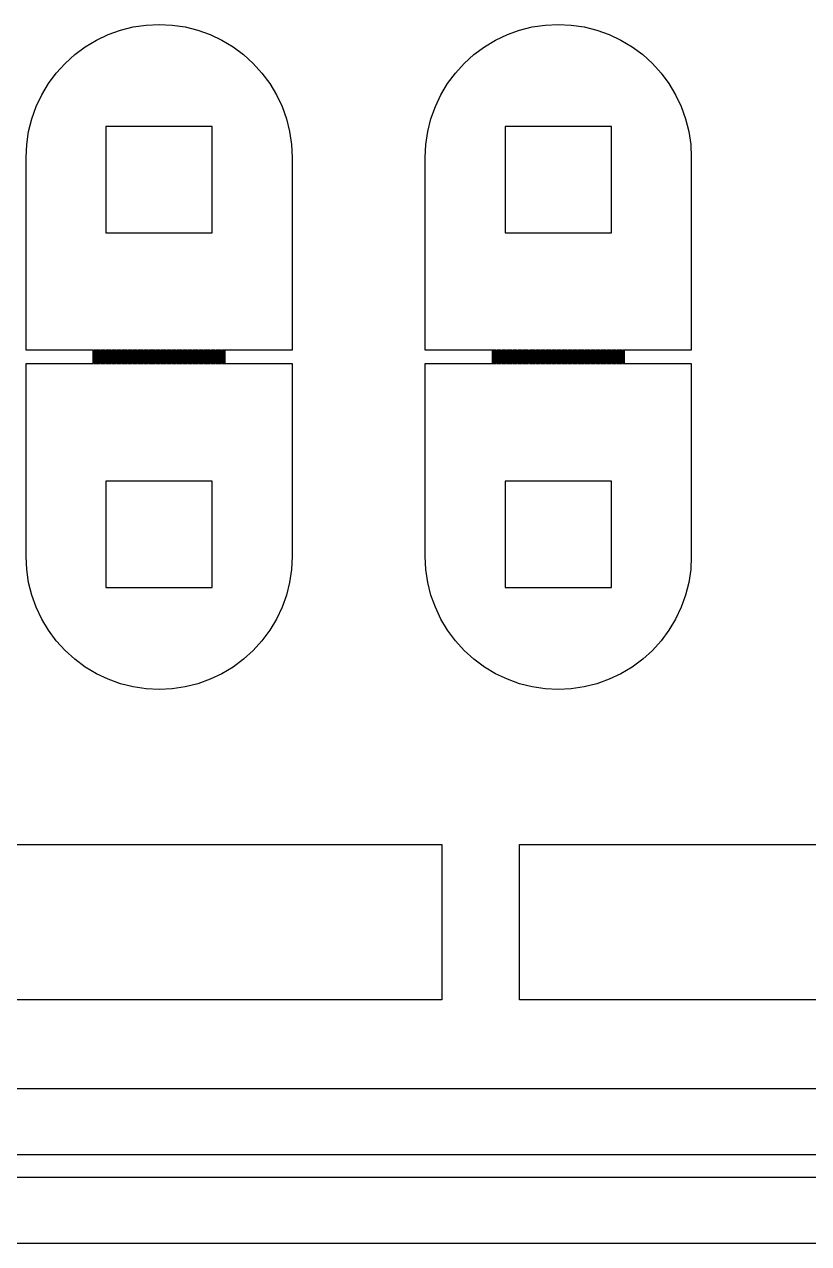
# Model space of a CAD drawing. Extents: x -25 to 122, y -49 to 104.
# Drawn here: x 10.66 to 28.68, y -11.21 to 16.81 of the extents above; entities that cross this region are included whole.
import ezdxf

# ---------------------------------------------------------------- set-up
doc = ezdxf.new("R2010")
doc.units = 0

msp = doc.modelspace()

# ---------------------------------------------------------------- linework, layer by layer
for p, q in [((13.4569, 16.7988), (13.7565, 16.8135)), ((13.7565, 16.8135), (14.0561, 16.7988)), ((22.6279, 16.7988), (22.9275, 16.8135)), ((22.9275, 16.8135), (23.2271, 16.7988)), ((12.3154, 16.4525), (12.5866, 16.5808)), ((12.5866, 16.5808), (12.8691, 16.6819)), ((12.8691, 16.6819), (13.1601, 16.7547)), ((13.1601, 16.7547), (13.4569, 16.7988)), ((14.0561, 16.7988), (14.3529, 16.7547)), ((14.3529, 16.7547), (14.6439, 16.6819)), ((14.6439, 16.6819), (14.9263, 16.5808)), ((14.9263, 16.5808), (15.1975, 16.4525)), ((21.4864, 16.4525), (21.7576, 16.5808)), ((21.7576, 16.5808), (22.0401, 16.6819)), ((22.0401, 16.6819), (22.3311, 16.7547)), ((22.3311, 16.7547), (22.6279, 16.7988)), ((23.2271, 16.7988), (23.5239, 16.7547)), ((23.5239, 16.7547), (23.8149, 16.6819)), ((23.8149, 16.6819), (24.0974, 16.5808)), ((24.0974, 16.5808), (24.3685, 16.4525)), ((11.8172, 16.1196), (12.0581, 16.2983)), ((12.0581, 16.2983), (12.3154, 16.4525)), ((15.1975, 16.4525), (15.4549, 16.2983)), ((15.4549, 16.2983), (15.6958, 16.1196)), ((20.9882, 16.1196), (21.2291, 16.2983)), ((21.2291, 16.2983), (21.4864, 16.4525)), ((24.3685, 16.4525), (24.6259, 16.2983)), ((24.6259, 16.2983), (24.8668, 16.1196)), ((11.5949, 15.9181), (11.8172, 16.1196)), ((15.6958, 16.1196), (15.9181, 15.9181)), ((20.7659, 15.9181), (20.9882, 16.1196)), ((24.8668, 16.1196), (25.0891, 15.9181)), ((11.2147, 15.4549), (11.3934, 15.6958)), ((11.3934, 15.6958), (11.5949, 15.9181)), ((15.9181, 15.9181), (16.1196, 15.6958)), ((16.1196, 15.6958), (16.2983, 15.4549)), ((20.3857, 15.4549), (20.5644, 15.6958)), ((20.5644, 15.6958), (20.7659, 15.9181)), ((25.0891, 15.9181), (25.2906, 15.6958)), ((25.2906, 15.6958), (25.4693, 15.4549)), ((11.0605, 15.1975), (11.2147, 15.4549)), ((16.2983, 15.4549), (16.4525, 15.1975)), ((20.2315, 15.1975), (20.3857, 15.4549)), ((25.4693, 15.4549), (25.6235, 15.1975)), ((10.9322, 14.9263), (11.0605, 15.1975)), ((16.4525, 15.1975), (16.5808, 14.9263)), ((20.1032, 14.9263), (20.2315, 15.1975)), ((25.6235, 15.1975), (25.7518, 14.9263)), ((10.8311, 14.6439), (10.9322, 14.9263)), ((16.5808, 14.9263), (16.6819, 14.6439)), ((20.0021, 14.6439), (20.1032, 14.9263)), ((25.7518, 14.9263), (25.8529, 14.6439)), ((10.7582, 14.3529), (10.8311, 14.6439)), ((16.6819, 14.6439), (16.7547, 14.3529)), ((19.9292, 14.3529), (20.0021, 14.6439)), ((25.8529, 14.6439), (25.9258, 14.3529)), ((10.7142, 14.0561), (10.7582, 14.3529)), ((14.9793, 14.4698), (12.5337, 14.4698)), ((12.5337, 14.4698), (12.5337, 12.0242)), ((14.9793, 12.0242), (14.9793, 14.4698)), ((16.7547, 14.3529), (16.7988, 14.0561)), ((19.8852, 14.0561), (19.9292, 14.3529)), ((24.1503, 14.4698), (21.7047, 14.4698)), ((21.7047, 14.4698), (21.7047, 12.0242)), ((24.1503, 12.0242), (24.1503, 14.4698)), ((25.9258, 14.3529), (25.9698, 14.0561)), ((10.6995, 13.7565), (10.7142, 14.0561)), ((16.7988, 14.0561), (16.8135, 13.7565)), ((19.8705, 13.7565), (19.8852, 14.0561)), ((25.9698, 14.0561), (25.9845, 13.7565)), ((10.6995, 9.32384), (10.6995, 13.7565)), ((16.8135, 13.7565), (16.8135, 9.32384)), ((19.8705, 9.32384), (19.8705, 13.7565)), ((25.9845, 13.7565), (25.9845, 9.32384)), ((12.5337, 12.0242), (14.9793, 12.0242)), ((21.7047, 12.0242), (24.1503, 12.0242)), ((12.2433, 9.32384), (10.6995, 9.32384)), ((12.2433, 9.01814), (12.2433, 9.32384)), ((12.284, 9.32384), (12.2535, 9.32384)), ((12.2535, 9.32384), (12.2535, 9.01814)), ((12.284, 9.01814), (12.284, 9.32384)), ((12.3248, 9.32384), (12.2942, 9.32384)), ((12.2942, 9.32384), (12.2942, 9.01814)), ((12.3248, 9.01814), (12.3248, 9.32384)), ((12.3656, 9.32384), (12.335, 9.32384)), ((12.335, 9.32384), (12.335, 9.01814)), ((12.3656, 9.01814), (12.3656, 9.32384)), ((12.4063, 9.32384), (12.3757, 9.32384)), ((12.3757, 9.32384), (12.3757, 9.01814)), ((12.4063, 9.01814), (12.4063, 9.32384)), ((12.4471, 9.32384), (12.4165, 9.32384)), ((12.4165, 9.32384), (12.4165, 9.01814)), ((12.4471, 9.01814), (12.4471, 9.32384)), ((12.4878, 9.32384), (12.4573, 9.32384)), ((12.4573, 9.32384), (12.4573, 9.01814)), ((12.4878, 9.01814), (12.4878, 9.32384)), ((12.5286, 9.32384), (12.498, 9.32384)), ((12.498, 9.32384), (12.498, 9.01814)), ((12.5286, 9.01814), (12.5286, 9.32384)), ((12.5694, 9.32384), (12.5388, 9.32384)), ((12.5388, 9.32384), (12.5388, 9.01814)), ((12.5694, 9.01814), (12.5694, 9.32384)), ((12.6101, 9.32384), (12.5795, 9.32384)), ((12.5795, 9.32384), (12.5795, 9.01814)), ((12.6101, 9.01814), (12.6101, 9.32384)), ((12.6509, 9.32384), (12.6203, 9.32384)), ((12.6203, 9.32384), (12.6203, 9.01814)), ((12.6509, 9.01814), (12.6509, 9.32384)), ((12.6916, 9.32384), (12.6611, 9.32384)), ((12.6611, 9.32384), (12.6611, 9.01814)), ((12.6916, 9.01814), (12.6916, 9.32384)), ((12.7324, 9.32384), (12.7018, 9.32384)), ((12.7018, 9.32384), (12.7018, 9.01814)), ((12.7324, 9.01814), (12.7324, 9.32384)), ((12.7732, 9.32384), (12.7426, 9.32384)), ((12.7426, 9.32384), (12.7426, 9.01814)), ((12.7732, 9.01814), (12.7732, 9.32384)), ((12.8139, 9.32384), (12.7834, 9.32384)), ((12.7834, 9.32384), (12.7834, 9.01814)), ((12.8139, 9.01814), (12.8139, 9.32384)), ((12.8547, 9.32384), (12.8241, 9.32384)), ((12.8241, 9.32384), (12.8241, 9.01814)), ((12.8547, 9.01814), (12.8547, 9.32384)), ((12.8954, 9.32384), (12.8649, 9.32384)), ((12.8649, 9.32384), (12.8649, 9.01814)), ((12.8954, 9.01814), (12.8954, 9.32384)), ((12.9362, 9.32384), (12.9056, 9.32384)), ((12.9056, 9.32384), (12.9056, 9.01814)), ((12.9362, 9.01814), (12.9362, 9.32384)), ((12.977, 9.32384), (12.9464, 9.32384)), ((12.9464, 9.32384), (12.9464, 9.01814)), ((12.977, 9.01814), (12.977, 9.32384)), ((13.0177, 9.32384), (12.9872, 9.32384)), ((12.9872, 9.32384), (12.9872, 9.01814)), ((13.0177, 9.01814), (13.0177, 9.32384)), ((13.0585, 9.32384), (13.0279, 9.32384)), ((13.0279, 9.32384), (13.0279, 9.01814)), ((13.0585, 9.01814), (13.0585, 9.32384)), ((13.0992, 9.32384), (13.0687, 9.32384)), ((13.0687, 9.32384), (13.0687, 9.01814)), ((13.0992, 9.01814), (13.0992, 9.32384)), ((13.14, 9.32384), (13.1094, 9.32384)), ((13.1094, 9.32384), (13.1094, 9.01814)), ((13.14, 9.01814), (13.14, 9.32384)), ((13.1808, 9.32384), (13.1502, 9.32384)), ((13.1502, 9.32384), (13.1502, 9.01814)), ((13.1808, 9.01814), (13.1808, 9.32384)), ((13.2215, 9.32384), (13.1909, 9.32384)), ((13.1909, 9.32384), (13.1909, 9.01814)), ((13.2215, 9.01814), (13.2215, 9.32384)), ((13.2623, 9.32384), (13.2317, 9.32384)), ((13.2317, 9.32384), (13.2317, 9.01814)), ((13.2623, 9.01814), (13.2623, 9.32384)), ((13.303, 9.32384), (13.2725, 9.32384)), ((13.2725, 9.32384), (13.2725, 9.01814)), ((13.303, 9.01814), (13.303, 9.32384)), ((13.3438, 9.32384), (13.3132, 9.32384)), ((13.3132, 9.32384), (13.3132, 9.01814)), ((13.3438, 9.01814), (13.3438, 9.32384)), ((13.3846, 9.32384), (13.354, 9.32384)), ((13.354, 9.32384), (13.354, 9.01814)), ((13.3846, 9.01814), (13.3846, 9.32384)), ((13.4253, 9.32384), (13.3947, 9.32384)), ((13.3947, 9.32384), (13.3947, 9.01814)), ((13.4253, 9.01814), (13.4253, 9.32384)), ((13.4661, 9.32384), (13.4355, 9.32384)), ((13.4355, 9.32384), (13.4355, 9.01814)), ((13.4661, 9.01814), (13.4661, 9.32384)), ((13.5068, 9.32384), (13.4763, 9.32384)), ((13.4763, 9.32384), (13.4763, 9.01814)), ((13.5068, 9.01814), (13.5068, 9.32384)), ((13.5476, 9.32384), (13.517, 9.32384)), ((13.517, 9.32384), (13.517, 9.01814)), ((13.5476, 9.01814), (13.5476, 9.32384)), ((13.5884, 9.32384), (13.5578, 9.32384)), ((13.5578, 9.32384), (13.5578, 9.01814)), ((13.5884, 9.01814), (13.5884, 9.32384)), ((13.6291, 9.32384), (13.5985, 9.32384)), ((13.5985, 9.32384), (13.5985, 9.01814)), ((13.6291, 9.01814), (13.6291, 9.32384)), ((13.6699, 9.32384), (13.6393, 9.32384)), ((13.6393, 9.32384), (13.6393, 9.01814)), ((13.6699, 9.01814), (13.6699, 9.32384)), ((13.7106, 9.32384), (13.6801, 9.32384)), ((13.6801, 9.32384), (13.6801, 9.01814)), ((13.7106, 9.01814), (13.7106, 9.32384)), ((13.7514, 9.32384), (13.7208, 9.32384)), ((13.7208, 9.32384), (13.7208, 9.01814)), ((13.7514, 9.01814), (13.7514, 9.32384)), ((13.7921, 9.32384), (13.7616, 9.32384)), ((13.7616, 9.32384), (13.7616, 9.01814)), ((13.7921, 9.01814), (13.7921, 9.32384)), ((13.8329, 9.32384), (13.8024, 9.32384)), ((13.8024, 9.32384), (13.8024, 9.01814)), ((13.8329, 9.01814), (13.8329, 9.32384)), ((13.8737, 9.32384), (13.8431, 9.32384)), ((13.8431, 9.32384), (13.8431, 9.01814)), ((13.8737, 9.01814), (13.8737, 9.32384)), ((13.9144, 9.32384), (13.8839, 9.32384)), ((13.8839, 9.32384), (13.8839, 9.01814)), ((13.9144, 9.01814), (13.9144, 9.32384)), ((13.9552, 9.32384), (13.9246, 9.32384)), ((13.9246, 9.32384), (13.9246, 9.01814)), ((13.9552, 9.01814), (13.9552, 9.32384)), ((13.9959, 9.32384), (13.9654, 9.32384)), ((13.9654, 9.32384), (13.9654, 9.01814)), ((13.9959, 9.01814), (13.9959, 9.32384)), ((14.0367, 9.32384), (14.0061, 9.32384)), ((14.0061, 9.32384), (14.0061, 9.01814)), ((14.0367, 9.01814), (14.0367, 9.32384)), ((14.0775, 9.32384), (14.0469, 9.32384)), ((14.0469, 9.32384), (14.0469, 9.01814)), ((14.0775, 9.01814), (14.0775, 9.32384)), ((14.1182, 9.32384), (14.0877, 9.32384)), ((14.0877, 9.32384), (14.0877, 9.01814)), ((14.1182, 9.01814), (14.1182, 9.32384)), ((14.159, 9.32384), (14.1284, 9.32384)), ((14.1284, 9.32384), (14.1284, 9.01814)), ((14.159, 9.01814), (14.159, 9.32384)), ((14.1998, 9.32384), (14.1692, 9.32384)), ((14.1692, 9.32384), (14.1692, 9.01814)), ((14.1998, 9.01814), (14.1998, 9.32384)), ((14.2405, 9.32384), (14.2099, 9.32384)), ((14.2099, 9.32384), (14.2099, 9.01814)), ((14.2405, 9.01814), (14.2405, 9.32384)), ((14.2813, 9.32384), (14.2507, 9.32384)), ((14.2507, 9.32384), (14.2507, 9.01814)), ((14.2813, 9.01814), (14.2813, 9.32384)), ((14.322, 9.32384), (14.2915, 9.32384)), ((14.2915, 9.32384), (14.2915, 9.01814)), ((14.322, 9.01814), (14.322, 9.32384)), ((14.3628, 9.32384), (14.3322, 9.32384)), ((14.3322, 9.32384), (14.3322, 9.01814)), ((14.3628, 9.01814), (14.3628, 9.32384)), ((14.4035, 9.32384), (14.373, 9.32384)), ((14.373, 9.32384), (14.373, 9.01814)), ((14.4035, 9.01814), (14.4035, 9.32384)), ((14.4443, 9.32384), (14.4137, 9.32384)), ((14.4137, 9.32384), (14.4137, 9.01814)), ((14.4443, 9.01814), (14.4443, 9.32384)), ((14.4851, 9.32384), (14.4545, 9.32384)), ((14.4545, 9.32384), (14.4545, 9.01814)), ((14.4851, 9.01814), (14.4851, 9.32384)), ((14.5258, 9.32384), (14.4953, 9.32384)), ((14.4953, 9.32384), (14.4953, 9.01814)), ((14.5258, 9.01814), (14.5258, 9.32384)), ((14.5666, 9.32384), (14.536, 9.32384)), ((14.536, 9.32384), (14.536, 9.01814)), ((14.5666, 9.01814), (14.5666, 9.32384)), ((14.6073, 9.32384), (14.5768, 9.32384)), ((14.5768, 9.32384), (14.5768, 9.01814)), ((14.6073, 9.01814), (14.6073, 9.32384)), ((14.6481, 9.32384), (14.6175, 9.32384)), ((14.6175, 9.32384), (14.6175, 9.01814)), ((14.6481, 9.01814), (14.6481, 9.32384)), ((14.6889, 9.32384), (14.6583, 9.32384)), ((14.6583, 9.32384), (14.6583, 9.01814)), ((14.6889, 9.01814), (14.6889, 9.32384)), ((14.7296, 9.32384), (14.6991, 9.32384)), ((14.6991, 9.32384), (14.6991, 9.01814)), ((14.7296, 9.01814), (14.7296, 9.32384)), ((14.7704, 9.32384), (14.7398, 9.32384)), ((14.7398, 9.32384), (14.7398, 9.01814)), ((14.7704, 9.01814), (14.7704, 9.32384)), ((14.8111, 9.32384), (14.7806, 9.32384)), ((14.7806, 9.32384), (14.7806, 9.01814)), ((14.8111, 9.01814), (14.8111, 9.32384)), ((14.8519, 9.32384), (14.8214, 9.32384)), ((14.8214, 9.32384), (14.8214, 9.01814)), ((14.8519, 9.01814), (14.8519, 9.32384)), ((14.8927, 9.32384), (14.8621, 9.32384)), ((14.8621, 9.32384), (14.8621, 9.01814)), ((14.8927, 9.01814), (14.8927, 9.32384)), ((14.9334, 9.32384), (14.9029, 9.32384)), ((14.9029, 9.32384), (14.9029, 9.01814)), ((14.9334, 9.01814), (14.9334, 9.32384)), ((14.9742, 9.32384), (14.9436, 9.32384)), ((14.9436, 9.32384), (14.9436, 9.01814)), ((14.9742, 9.01814), (14.9742, 9.32384)), ((15.0149, 9.32384), (14.9844, 9.32384)), ((14.9844, 9.32384), (14.9844, 9.01814)), ((15.0149, 9.01814), (15.0149, 9.32384)), ((15.0557, 9.32384), (15.0251, 9.32384)), ((15.0251, 9.32384), (15.0251, 9.01814)), ((15.0557, 9.01814), (15.0557, 9.32384)), ((15.0965, 9.32384), (15.0659, 9.32384)), ((15.0659, 9.32384), (15.0659, 9.01814)), ((15.0965, 9.01814), (15.0965, 9.32384)), ((15.1372, 9.32384), (15.1067, 9.32384)), ((15.1067, 9.32384), (15.1067, 9.01814)), ((15.1372, 9.01814), (15.1372, 9.32384)), ((15.178, 9.32384), (15.1474, 9.32384)), ((15.1474, 9.32384), (15.1474, 9.01814)), ((15.178, 9.01814), (15.178, 9.32384)), ((15.2188, 9.32384), (15.1882, 9.32384)), ((15.1882, 9.32384), (15.1882, 9.01814)), ((15.2188, 9.01814), (15.2188, 9.32384)), ((15.2595, 9.32384), (15.2289, 9.32384)), ((15.2289, 9.32384), (15.2289, 9.01814)), ((15.2595, 9.01814), (15.2595, 9.32384)), ((16.8135, 9.32384), (15.2697, 9.32384)), ((15.2697, 9.32384), (15.2697, 9.01814)), ((21.4143, 9.32384), (19.8705, 9.32384)), ((21.4143, 9.01814), (21.4143, 9.32384)), ((21.455, 9.32384), (21.4245, 9.32384)), ((21.4245, 9.32384), (21.4245, 9.01814)), ((21.455, 9.01814), (21.455, 9.32384)), ((21.4958, 9.32384), (21.4652, 9.32384)), ((21.4652, 9.32384), (21.4652, 9.01814)), ((21.4958, 9.01814), (21.4958, 9.32384)), ((21.5366, 9.32384), (21.506, 9.32384)), ((21.506, 9.32384), (21.506, 9.01814)), ((21.5366, 9.01814), (21.5366, 9.32384)), ((21.5773, 9.32384), (21.5468, 9.32384)), ((21.5468, 9.32384), (21.5468, 9.01814)), ((21.5773, 9.01814), (21.5773, 9.32384)), ((21.6181, 9.32384), (21.5875, 9.32384)), ((21.5875, 9.32384), (21.5875, 9.01814)), ((21.6181, 9.01814), (21.6181, 9.32384)), ((21.6588, 9.32384), (21.6283, 9.32384)), ((21.6283, 9.32384), (21.6283, 9.01814)), ((21.6588, 9.01814), (21.6588, 9.32384)), ((21.6996, 9.32384), (21.669, 9.32384)), ((21.669, 9.32384), (21.669, 9.01814)), ((21.6996, 9.01814), (21.6996, 9.32384)), ((21.7404, 9.32384), (21.7098, 9.32384)), ((21.7098, 9.32384), (21.7098, 9.01814)), ((21.7404, 9.01814), (21.7404, 9.32384)), ((21.7811, 9.32384), (21.7505, 9.32384)), ((21.7505, 9.32384), (21.7505, 9.01814)), ((21.7811, 9.01814), (21.7811, 9.32384)), ((21.8219, 9.32384), (21.7913, 9.32384)), ((21.7913, 9.32384), (21.7913, 9.01814)), ((21.8219, 9.01814), (21.8219, 9.32384)), ((21.8626, 9.32384), (21.8321, 9.32384)), ((21.8321, 9.32384), (21.8321, 9.01814)), ((21.8626, 9.01814), (21.8626, 9.32384)), ((21.9034, 9.32384), (21.8728, 9.32384)), ((21.8728, 9.32384), (21.8728, 9.01814)), ((21.9034, 9.01814), (21.9034, 9.32384)), ((21.9442, 9.32384), (21.9136, 9.32384)), ((21.9136, 9.32384), (21.9136, 9.01814)), ((21.9442, 9.01814), (21.9442, 9.32384)), ((21.9849, 9.32384), (21.9544, 9.32384)), ((21.9544, 9.32384), (21.9544, 9.01814)), ((21.9849, 9.01814), (21.9849, 9.32384)), ((22.0257, 9.32384), (21.9951, 9.32384)), ((21.9951, 9.32384), (21.9951, 9.01814)), ((22.0257, 9.01814), (22.0257, 9.32384)), ((22.0665, 9.32384), (22.0359, 9.32384)), ((22.0359, 9.32384), (22.0359, 9.01814)), ((22.0665, 9.01814), (22.0665, 9.32384)), ((22.1072, 9.32384), (22.0766, 9.32384)), ((22.0766, 9.32384), (22.0766, 9.01814)), ((22.1072, 9.01814), (22.1072, 9.32384)), ((22.148, 9.32384), (22.1174, 9.32384)), ((22.1174, 9.32384), (22.1174, 9.01814)), ((22.148, 9.01814), (22.148, 9.32384)), ((22.1887, 9.32384), (22.1582, 9.32384)), ((22.1582, 9.32384), (22.1582, 9.01814)), ((22.1887, 9.01814), (22.1887, 9.32384)), ((22.2295, 9.32384), (22.1989, 9.32384)), ((22.1989, 9.32384), (22.1989, 9.01814)), ((22.2295, 9.01814), (22.2295, 9.32384)), ((22.2702, 9.32384), (22.2397, 9.32384)), ((22.2397, 9.32384), (22.2397, 9.01814)), ((22.2702, 9.01814), (22.2702, 9.32384)), ((22.311, 9.32384), (22.2804, 9.32384)), ((22.2804, 9.32384), (22.2804, 9.01814)), ((22.311, 9.01814), (22.311, 9.32384)), ((22.3518, 9.32384), (22.3212, 9.32384)), ((22.3212, 9.32384), (22.3212, 9.01814)), ((22.3518, 9.01814), (22.3518, 9.32384)), ((22.3925, 9.32384), (22.362, 9.32384)), ((22.362, 9.32384), (22.362, 9.01814)), ((22.3925, 9.01814), (22.3925, 9.32384)), ((22.4333, 9.32384), (22.4027, 9.32384)), ((22.4027, 9.32384), (22.4027, 9.01814)), ((22.4333, 9.01814), (22.4333, 9.32384)), ((22.474, 9.32384), (22.4435, 9.32384)), ((22.4435, 9.32384), (22.4435, 9.01814)), ((22.474, 9.01814), (22.474, 9.32384)), ((22.5148, 9.32384), (22.4842, 9.32384)), ((22.4842, 9.32384), (22.4842, 9.01814)), ((22.5148, 9.01814), (22.5148, 9.32384)), ((22.5556, 9.32384), (22.525, 9.32384)), ((22.525, 9.32384), (22.525, 9.01814)), ((22.5556, 9.01814), (22.5556, 9.32384)), ((22.5963, 9.32384), (22.5658, 9.32384)), ((22.5658, 9.32384), (22.5658, 9.01814)), ((22.5963, 9.01814), (22.5963, 9.32384)), ((22.6371, 9.32384), (22.6065, 9.32384)), ((22.6065, 9.32384), (22.6065, 9.01814)), ((22.6371, 9.01814), (22.6371, 9.32384)), ((22.6778, 9.32384), (22.6473, 9.32384)), ((22.6473, 9.32384), (22.6473, 9.01814)), ((22.6778, 9.01814), (22.6778, 9.32384)), ((22.7186, 9.32384), (22.688, 9.32384)), ((22.688, 9.32384), (22.688, 9.01814)), ((22.7186, 9.01814), (22.7186, 9.32384)), ((22.7594, 9.32384), (22.7288, 9.32384)), ((22.7288, 9.32384), (22.7288, 9.01814)), ((22.7594, 9.01814), (22.7594, 9.32384)), ((22.8001, 9.32384), (22.7695, 9.32384)), ((22.7695, 9.32384), (22.7695, 9.01814)), ((22.8001, 9.01814), (22.8001, 9.32384)), ((22.8409, 9.32384), (22.8103, 9.32384)), ((22.8103, 9.32384), (22.8103, 9.01814)), ((22.8409, 9.01814), (22.8409, 9.32384)), ((22.8816, 9.32384), (22.8511, 9.32384)), ((22.8511, 9.32384), (22.8511, 9.01814)), ((22.8816, 9.01814), (22.8816, 9.32384)), ((22.9224, 9.32384), (22.8918, 9.32384)), ((22.8918, 9.32384), (22.8918, 9.01814)), ((22.9224, 9.01814), (22.9224, 9.32384)), ((22.9632, 9.32384), (22.9326, 9.32384)), ((22.9326, 9.32384), (22.9326, 9.01814)), ((22.9632, 9.01814), (22.9632, 9.32384)), ((23.0039, 9.32384), (22.9733, 9.32384)), ((22.9733, 9.32384), (22.9733, 9.01814)), ((23.0039, 9.01814), (23.0039, 9.32384)), ((23.0447, 9.32384), (23.0141, 9.32384)), ((23.0141, 9.32384), (23.0141, 9.01814)), ((23.0447, 9.01814), (23.0447, 9.32384)), ((23.0854, 9.32384), (23.0549, 9.32384)), ((23.0549, 9.32384), (23.0549, 9.01814)), ((23.0854, 9.01814), (23.0854, 9.32384)), ((23.1262, 9.32384), (23.0956, 9.32384)), ((23.0956, 9.32384), (23.0956, 9.01814)), ((23.1262, 9.01814), (23.1262, 9.32384)), ((23.1669, 9.32384), (23.1364, 9.32384)), ((23.1364, 9.32384), (23.1364, 9.01814)), ((23.1669, 9.01814), (23.1669, 9.32384)), ((23.2077, 9.32384), (23.1771, 9.32384)), ((23.1771, 9.32384), (23.1771, 9.01814)), ((23.2077, 9.01814), (23.2077, 9.32384)), ((23.2485, 9.32384), (23.2179, 9.32384)), ((23.2179, 9.32384), (23.2179, 9.01814)), ((23.2485, 9.01814), (23.2485, 9.32384)), ((23.2892, 9.32384), (23.2587, 9.32384)), ((23.2587, 9.32384), (23.2587, 9.01814)), ((23.2892, 9.01814), (23.2892, 9.32384)), ((23.33, 9.32384), (23.2994, 9.32384)), ((23.2994, 9.32384), (23.2994, 9.01814)), ((23.33, 9.01814), (23.33, 9.32384)), ((23.3708, 9.32384), (23.3402, 9.32384)), ((23.3402, 9.32384), (23.3402, 9.01814)), ((23.3708, 9.01814), (23.3708, 9.32384)), ((23.4115, 9.32384), (23.3809, 9.32384)), ((23.3809, 9.32384), (23.3809, 9.01814)), ((23.4115, 9.01814), (23.4115, 9.32384)), ((23.4523, 9.32384), (23.4217, 9.32384)), ((23.4217, 9.32384), (23.4217, 9.01814)), ((23.4523, 9.01814), (23.4523, 9.32384)), ((23.493, 9.32384), (23.4625, 9.32384)), ((23.4625, 9.32384), (23.4625, 9.01814)), ((23.493, 9.01814), (23.493, 9.32384)), ((23.5338, 9.32384), (23.5032, 9.32384)), ((23.5032, 9.32384), (23.5032, 9.01814)), ((23.5338, 9.01814), (23.5338, 9.32384)), ((23.5746, 9.32384), (23.544, 9.32384)), ((23.544, 9.32384), (23.544, 9.01814)), ((23.5746, 9.01814), (23.5746, 9.32384)), ((23.6153, 9.32384), (23.5847, 9.32384)), ((23.5847, 9.32384), (23.5847, 9.01814)), ((23.6153, 9.01814), (23.6153, 9.32384)), ((23.6561, 9.32384), (23.6255, 9.32384)), ((23.6255, 9.32384), (23.6255, 9.01814)), ((23.6561, 9.01814), (23.6561, 9.32384)), ((23.6968, 9.32384), (23.6663, 9.32384)), ((23.6663, 9.32384), (23.6663, 9.01814)), ((23.6968, 9.01814), (23.6968, 9.32384)), ((23.7376, 9.32384), (23.707, 9.32384)), ((23.707, 9.32384), (23.707, 9.01814)), ((23.7376, 9.01814), (23.7376, 9.32384)), ((23.7784, 9.32384), (23.7478, 9.32384)), ((23.7478, 9.32384), (23.7478, 9.01814)), ((23.7784, 9.01814), (23.7784, 9.32384)), ((23.8191, 9.32384), (23.7885, 9.32384)), ((23.7885, 9.32384), (23.7885, 9.01814)), ((23.8191, 9.01814), (23.8191, 9.32384)), ((23.8599, 9.32384), (23.8293, 9.32384)), ((23.8293, 9.32384), (23.8293, 9.01814)), ((23.8599, 9.01814), (23.8599, 9.32384)), ((23.9006, 9.32384), (23.8701, 9.32384)), ((23.8701, 9.32384), (23.8701, 9.01814)), ((23.9006, 9.01814), (23.9006, 9.32384)), ((23.9414, 9.32384), (23.9108, 9.32384)), ((23.9108, 9.32384), (23.9108, 9.01814)), ((23.9414, 9.01814), (23.9414, 9.32384)), ((23.9821, 9.32384), (23.9516, 9.32384)), ((23.9516, 9.32384), (23.9516, 9.01814)), ((23.9821, 9.01814), (23.9821, 9.32384)), ((24.0229, 9.32384), (23.9923, 9.32384)), ((23.9923, 9.32384), (23.9923, 9.01814)), ((24.0229, 9.01814), (24.0229, 9.32384)), ((24.0637, 9.32384), (24.0331, 9.32384)), ((24.0331, 9.32384), (24.0331, 9.01814)), ((24.0637, 9.01814), (24.0637, 9.32384)), ((24.1044, 9.32384), (24.0739, 9.32384)), ((24.0739, 9.32384), (24.0739, 9.01814)), ((24.1044, 9.01814), (24.1044, 9.32384)), ((24.1452, 9.32384), (24.1146, 9.32384)), ((24.1146, 9.32384), (24.1146, 9.01814)), ((24.1452, 9.01814), (24.1452, 9.32384)), ((24.1859, 9.32384), (24.1554, 9.32384)), ((24.1554, 9.32384), (24.1554, 9.01814)), ((24.1859, 9.01814), (24.1859, 9.32384)), ((24.2267, 9.32384), (24.1961, 9.32384)), ((24.1961, 9.32384), (24.1961, 9.01814)), ((24.2267, 9.01814), (24.2267, 9.32384)), ((24.2675, 9.32384), (24.2369, 9.32384)), ((24.2369, 9.32384), (24.2369, 9.01814)), ((24.2675, 9.01814), (24.2675, 9.32384)), ((24.3082, 9.32384), (24.2777, 9.32384)), ((24.2777, 9.32384), (24.2777, 9.01814)), ((24.3082, 9.01814), (24.3082, 9.32384)), ((24.349, 9.32384), (24.3184, 9.32384)), ((24.3184, 9.32384), (24.3184, 9.01814)), ((24.349, 9.01814), (24.349, 9.32384)), ((24.3898, 9.32384), (24.3592, 9.32384)), ((24.3592, 9.32384), (24.3592, 9.01814)), ((24.3898, 9.01814), (24.3898, 9.32384)), ((24.4305, 9.32384), (24.3999, 9.32384)), ((24.3999, 9.32384), (24.3999, 9.01814)), ((24.4305, 9.01814), (24.4305, 9.32384)), ((25.9845, 9.32384), (24.4407, 9.32384)), ((24.4407, 9.32384), (24.4407, 9.01814)), ((10.6995, 4.58549), (10.6995, 9.01814)), ((10.6995, 9.01814), (12.2433, 9.01814)), ((12.2535, 9.01814), (12.284, 9.01814)), ((12.2942, 9.01814), (12.3248, 9.01814)), ((12.335, 9.01814), (12.3656, 9.01814)), ((12.3757, 9.01814), (12.4063, 9.01814)), ((12.4165, 9.01814), (12.4471, 9.01814)), ((12.4573, 9.01814), (12.4878, 9.01814)), ((12.498, 9.01814), (12.5286, 9.01814)), ((12.5388, 9.01814), (12.5694, 9.01814)), ((12.5795, 9.01814), (12.6101, 9.01814)), ((12.6203, 9.01814), (12.6509, 9.01814)), ((12.6611, 9.01814), (12.6916, 9.01814)), ((12.7018, 9.01814), (12.7324, 9.01814)), ((12.7426, 9.01814), (12.7732, 9.01814)), ((12.7834, 9.01814), (12.8139, 9.01814)), ((12.8241, 9.01814), (12.8547, 9.01814)), ((12.8649, 9.01814), (12.8954, 9.01814)), ((12.9056, 9.01814), (12.9362, 9.01814)), ((12.9464, 9.01814), (12.977, 9.01814)), ((12.9872, 9.01814), (13.0177, 9.01814)), ((13.0279, 9.01814), (13.0585, 9.01814)), ((13.0687, 9.01814), (13.0992, 9.01814)), ((13.1094, 9.01814), (13.14, 9.01814)), ((13.1502, 9.01814), (13.1808, 9.01814)), ((13.1909, 9.01814), (13.2215, 9.01814)), ((13.2317, 9.01814), (13.2623, 9.01814)), ((13.2725, 9.01814), (13.303, 9.01814)), ((13.3132, 9.01814), (13.3438, 9.01814)), ((13.354, 9.01814), (13.3846, 9.01814)), ((13.3947, 9.01814), (13.4253, 9.01814)), ((13.4355, 9.01814), (13.4661, 9.01814)), ((13.4763, 9.01814), (13.5068, 9.01814)), ((13.517, 9.01814), (13.5476, 9.01814)), ((13.5578, 9.01814), (13.5884, 9.01814)), ((13.5985, 9.01814), (13.6291, 9.01814)), ((13.6393, 9.01814), (13.6699, 9.01814)), ((13.6801, 9.01814), (13.7106, 9.01814)), ((13.7208, 9.01814), (13.7514, 9.01814)), ((13.7616, 9.01814), (13.7921, 9.01814)), ((13.8024, 9.01814), (13.8329, 9.01814)), ((13.8431, 9.01814), (13.8737, 9.01814)), ((13.8839, 9.01814), (13.9144, 9.01814)), ((13.9246, 9.01814), (13.9552, 9.01814)), ((13.9654, 9.01814), (13.9959, 9.01814)), ((14.0061, 9.01814), (14.0367, 9.01814)), ((14.0469, 9.01814), (14.0775, 9.01814)), ((14.0877, 9.01814), (14.1182, 9.01814)), ((14.1284, 9.01814), (14.159, 9.01814)), ((14.1692, 9.01814), (14.1998, 9.01814)), ((14.2099, 9.01814), (14.2405, 9.01814)), ((14.2507, 9.01814), (14.2813, 9.01814)), ((14.2915, 9.01814), (14.322, 9.01814)), ((14.3322, 9.01814), (14.3628, 9.01814)), ((14.373, 9.01814), (14.4035, 9.01814)), ((14.4137, 9.01814), (14.4443, 9.01814)), ((14.4545, 9.01814), (14.4851, 9.01814)), ((14.4953, 9.01814), (14.5258, 9.01814)), ((14.536, 9.01814), (14.5666, 9.01814)), ((14.5768, 9.01814), (14.6073, 9.01814)), ((14.6175, 9.01814), (14.6481, 9.01814)), ((14.6583, 9.01814), (14.6889, 9.01814)), ((14.6991, 9.01814), (14.7296, 9.01814)), ((14.7398, 9.01814), (14.7704, 9.01814)), ((14.7806, 9.01814), (14.8111, 9.01814)), ((14.8214, 9.01814), (14.8519, 9.01814)), ((14.8621, 9.01814), (14.8927, 9.01814)), ((14.9029, 9.01814), (14.9334, 9.01814)), ((14.9436, 9.01814), (14.9742, 9.01814)), ((14.9844, 9.01814), (15.0149, 9.01814)), ((15.0251, 9.01814), (15.0557, 9.01814)), ((15.0659, 9.01814), (15.0965, 9.01814)), ((15.1067, 9.01814), (15.1372, 9.01814)), ((15.1474, 9.01814), (15.178, 9.01814)), ((15.1882, 9.01814), (15.2188, 9.01814)), ((15.2289, 9.01814), (15.2595, 9.01814)), ((15.2697, 9.01814), (16.8135, 9.01814)), ((16.8135, 9.01814), (16.8135, 4.58549)), ((19.8705, 4.58549), (19.8705, 9.01814)), ((19.8705, 9.01814), (21.4143, 9.01814)), ((21.4245, 9.01814), (21.455, 9.01814)), ((21.4652, 9.01814), (21.4958, 9.01814)), ((21.506, 9.01814), (21.5366, 9.01814)), ((21.5468, 9.01814), (21.5773, 9.01814)), ((21.5875, 9.01814), (21.6181, 9.01814)), ((21.6283, 9.01814), (21.6588, 9.01814)), ((21.669, 9.01814), (21.6996, 9.01814)), ((21.7098, 9.01814), (21.7404, 9.01814)), ((21.7505, 9.01814), (21.7811, 9.01814)), ((21.7913, 9.01814), (21.8219, 9.01814)), ((21.8321, 9.01814), (21.8626, 9.01814)), ((21.8728, 9.01814), (21.9034, 9.01814)), ((21.9136, 9.01814), (21.9442, 9.01814)), ((21.9544, 9.01814), (21.9849, 9.01814)), ((21.9951, 9.01814), (22.0257, 9.01814)), ((22.0359, 9.01814), (22.0665, 9.01814)), ((22.0766, 9.01814), (22.1072, 9.01814)), ((22.1174, 9.01814), (22.148, 9.01814)), ((22.1582, 9.01814), (22.1887, 9.01814)), ((22.1989, 9.01814), (22.2295, 9.01814)), ((22.2397, 9.01814), (22.2702, 9.01814)), ((22.2804, 9.01814), (22.311, 9.01814)), ((22.3212, 9.01814), (22.3518, 9.01814)), ((22.362, 9.01814), (22.3925, 9.01814)), ((22.4027, 9.01814), (22.4333, 9.01814)), ((22.4435, 9.01814), (22.474, 9.01814)), ((22.4842, 9.01814), (22.5148, 9.01814)), ((22.525, 9.01814), (22.5556, 9.01814)), ((22.5658, 9.01814), (22.5963, 9.01814)), ((22.6065, 9.01814), (22.6371, 9.01814)), ((22.6473, 9.01814), (22.6778, 9.01814)), ((22.688, 9.01814), (22.7186, 9.01814)), ((22.7288, 9.01814), (22.7594, 9.01814)), ((22.7695, 9.01814), (22.8001, 9.01814)), ((22.8103, 9.01814), (22.8409, 9.01814)), ((22.8511, 9.01814), (22.8816, 9.01814)), ((22.8918, 9.01814), (22.9224, 9.01814)), ((22.9326, 9.01814), (22.9632, 9.01814)), ((22.9733, 9.01814), (23.0039, 9.01814)), ((23.0141, 9.01814), (23.0447, 9.01814)), ((23.0549, 9.01814), (23.0854, 9.01814)), ((23.0956, 9.01814), (23.1262, 9.01814)), ((23.1364, 9.01814), (23.1669, 9.01814)), ((23.1771, 9.01814), (23.2077, 9.01814)), ((23.2179, 9.01814), (23.2485, 9.01814)), ((23.2587, 9.01814), (23.2892, 9.01814)), ((23.2994, 9.01814), (23.33, 9.01814)), ((23.3402, 9.01814), (23.3708, 9.01814)), ((23.3809, 9.01814), (23.4115, 9.01814)), ((23.4217, 9.01814), (23.4523, 9.01814)), ((23.4625, 9.01814), (23.493, 9.01814)), ((23.5032, 9.01814), (23.5338, 9.01814)), ((23.544, 9.01814), (23.5746, 9.01814)), ((23.5847, 9.01814), (23.6153, 9.01814)), ((23.6255, 9.01814), (23.6561, 9.01814)), ((23.6663, 9.01814), (23.6968, 9.01814)), ((23.707, 9.01814), (23.7376, 9.01814)), ((23.7478, 9.01814), (23.7784, 9.01814)), ((23.7885, 9.01814), (23.8191, 9.01814)), ((23.8293, 9.01814), (23.8599, 9.01814)), ((23.8701, 9.01814), (23.9006, 9.01814)), ((23.9108, 9.01814), (23.9414, 9.01814)), ((23.9516, 9.01814), (23.9821, 9.01814)), ((23.9923, 9.01814), (24.0229, 9.01814)), ((24.0331, 9.01814), (24.0637, 9.01814)), ((24.0739, 9.01814), (24.1044, 9.01814)), ((24.1146, 9.01814), (24.1452, 9.01814)), ((24.1554, 9.01814), (24.1859, 9.01814)), ((24.1961, 9.01814), (24.2267, 9.01814)), ((24.2369, 9.01814), (24.2675, 9.01814)), ((24.2777, 9.01814), (24.3082, 9.01814)), ((24.3184, 9.01814), (24.349, 9.01814)), ((24.3592, 9.01814), (24.3898, 9.01814)), ((24.3999, 9.01814), (24.4305, 9.01814)), ((24.4407, 9.01814), (25.9845, 9.01814)), ((25.9845, 9.01814), (25.9845, 4.58549)), ((14.9793, 6.31781), (12.5337, 6.31781)), ((12.5337, 6.31781), (12.5337, 3.87219)), ((14.9793, 3.87219), (14.9793, 6.31781)), ((24.1503, 6.31781), (21.7047, 6.31781)), ((21.7047, 6.31781), (21.7047, 3.87219)), ((24.1503, 3.87219), (24.1503, 6.31781)), ((10.7142, 4.28587), (10.6995, 4.58549)), ((16.8135, 4.58549), (16.7988, 4.28587)), ((19.8852, 4.28587), (19.8705, 4.58549)), ((25.9845, 4.58549), (25.9698, 4.28587)), ((10.7582, 3.98911), (10.7142, 4.28587)), ((16.7988, 4.28587), (16.7547, 3.98911)), ((19.9292, 3.98911), (19.8852, 4.28587)), ((25.9698, 4.28587), (25.9258, 3.98911)), ((10.8311, 3.69809), (10.7582, 3.98911)), ((16.7547, 3.98911), (16.6819, 3.69809)), ((20.0021, 3.69809), (19.9292, 3.98911)), ((25.9258, 3.98911), (25.8529, 3.69809)), ((10.9322, 3.41563), (10.8311, 3.69809)), ((12.5337, 3.87219), (14.9793, 3.87219)), ((16.6819, 3.69809), (16.5808, 3.41563)), ((20.1032, 3.41563), (20.0021, 3.69809)), ((21.7047, 3.87219), (24.1503, 3.87219)), ((25.8529, 3.69809), (25.7518, 3.41563)), ((11.0605, 3.14444), (10.9322, 3.41563)), ((16.5808, 3.41563), (16.4525, 3.14444)), ((20.2315, 3.14444), (20.1032, 3.41563)), ((25.7518, 3.41563), (25.6235, 3.14444)), ((11.2147, 2.88712), (11.0605, 3.14444)), ((16.4525, 3.14444), (16.2983, 2.88712)), ((20.3857, 2.88712), (20.2315, 3.14444)), ((25.6235, 3.14444), (25.4693, 2.88712)), ((11.3934, 2.64616), (11.2147, 2.88712)), ((16.2983, 2.88712), (16.1196, 2.64616)), ((20.5644, 2.64616), (20.3857, 2.88712)), ((25.4693, 2.88712), (25.2906, 2.64616)), ((11.5949, 2.42387), (11.3934, 2.64616)), ((16.1196, 2.64616), (15.9181, 2.42387)), ((20.7659, 2.42387), (20.5644, 2.64616)), ((25.2906, 2.64616), (25.0891, 2.42387)), ((11.8172, 2.2224), (11.5949, 2.42387)), ((15.9181, 2.42387), (15.6958, 2.2224)), ((20.9882, 2.2224), (20.7659, 2.42387)), ((25.0891, 2.42387), (24.8668, 2.2224)), ((12.0581, 2.0437), (11.8172, 2.2224)), ((12.3154, 1.88947), (12.0581, 2.0437)), ((15.4549, 2.0437), (15.1975, 1.88947)), ((15.6958, 2.2224), (15.4549, 2.0437)), ((21.2291, 2.0437), (20.9882, 2.2224)), ((21.4864, 1.88947), (21.2291, 2.0437)), ((24.6259, 2.0437), (24.3685, 1.88947)), ((24.8668, 2.2224), (24.6259, 2.0437)), ((12.5866, 1.7612), (12.3154, 1.88947)), ((12.8691, 1.66013), (12.5866, 1.7612)), ((14.9263, 1.7612), (14.6439, 1.66013)), ((15.1975, 1.88947), (14.9263, 1.7612)), ((21.7576, 1.7612), (21.4864, 1.88947)), ((22.0401, 1.66013), (21.7576, 1.7612)), ((24.0974, 1.7612), (23.8149, 1.66013)), ((24.3685, 1.88947), (24.0974, 1.7612)), ((13.1601, 1.58723), (12.8691, 1.66013)), ((13.4569, 1.54321), (13.1601, 1.58723)), ((13.7565, 1.52849), (13.4569, 1.54321)), ((14.0561, 1.54321), (13.7565, 1.52849)), ((14.3529, 1.58723), (14.0561, 1.54321)), ((14.6439, 1.66013), (14.3529, 1.58723)), ((22.3311, 1.58723), (22.0401, 1.66013)), ((22.6279, 1.54321), (22.3311, 1.58723)), ((22.9275, 1.52849), (22.6279, 1.54321)), ((23.2271, 1.54321), (22.9275, 1.52849)), ((23.5239, 1.58723), (23.2271, 1.54321)), ((23.8149, 1.66013), (23.5239, 1.58723)), ((0, -2.03799), (20.2526, -2.03799)), ((20.2526, -2.03799), (20.2526, -5.60449)), ((22.0359, -5.60449), (22.0359, -2.03799)), ((22.0359, -2.03799), (44.9634, -2.03799)), ((20.2526, -5.60449), (-3.5665, -5.60449)), ((44.9634, -5.60449), (22.0359, -5.60449)), ((-7.64249, -7.64249), (99.3525, -7.64249)), ((100.881, -9.17099), (-9.17099, -9.17099)), ((-9.6805, -9.6805), (101.39, -9.6805)), ((102.919, -11.209), (-11.209, -11.209))]:
    msp.add_line(p, q)

doc.saveas('drawing.dxf')
